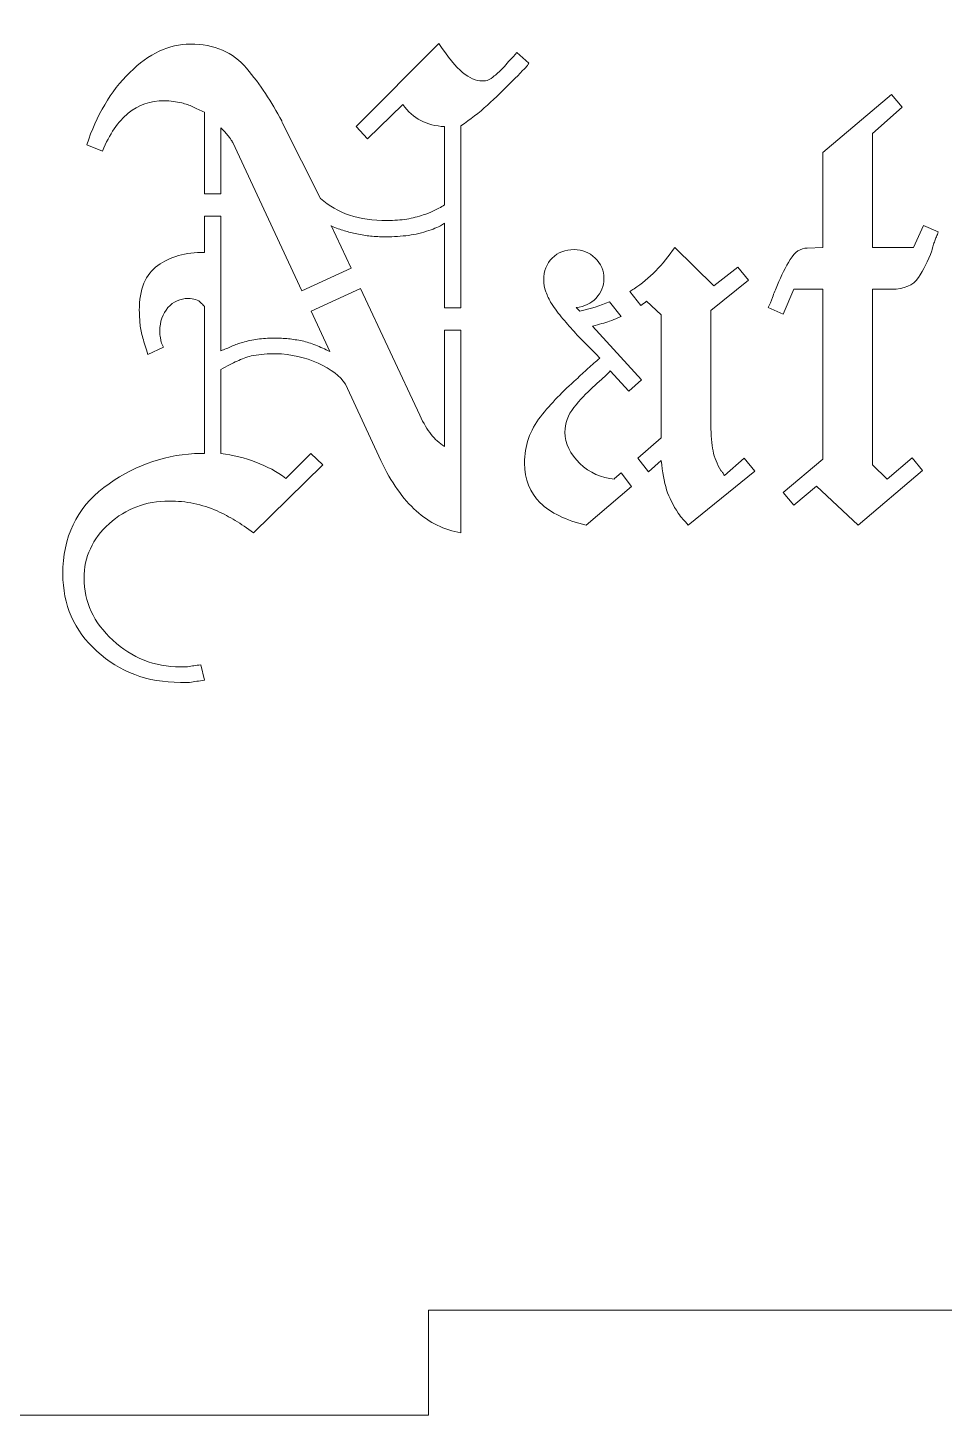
# Model space of a CAD drawing. Header units: centimetres. Extents: x -198 to 198, y -41 to 41.
# Drawn here: x -182.478 to -179.865, y -25.368 to -21.413 of the extents above; entities that cross this region are included whole.
import ezdxf

# ---------------------------------------------------------------- set-up
doc = ezdxf.new("R2010")
doc.units = ezdxf.units.CM
doc.header["$MEASUREMENT"] = 0
doc.layers.add('Camada 1', color=7, linetype='Continuous')

msp = doc.modelspace()

# ---------------------------------------------------------------- linework, layer by layer
at = {"layer": 'Camada 1', "color": 250, "lineweight": 9}
for points, knots in [([(-177.27542, -25.36808), (-177.27542, -25.36808), (-177.27542, -23.36808), (-177.27542, -23.36808), (-177.27542, -23.36808), (-177.27542, -23.36808), (-177.57542, -23.36808), (-177.57542, -23.36808), (-177.57542, -23.36808), (-177.57542, -23.36808), (-177.57542, -21.36808), (-177.57542, -21.36808), (-177.57542, -21.36808), (-177.57542, -21.36808), (-177.27542, -21.36808), (-177.27542, -21.36808), (-177.27542, -21.36808), (-177.27542, -21.36808), (-177.27542, -19.36808), (-177.27542, -19.36808), (-177.27542, -19.36808), (-177.27542, -19.36808), (-186.97542, -19.36808), (-186.97542, -19.36808), (-186.97542, -19.36808), (-186.97542, -19.36808), (-186.97542, -21.36808), (-186.97542, -21.36808), (-186.97542, -21.36808), (-186.97542, -21.36808), (-187.27542, -21.36808), (-187.27542, -21.36808), (-187.27542, -21.36808), (-187.27542, -21.36808), (-187.27542, -23.36808), (-187.27542, -23.36808), (-187.27542, -23.36808), (-187.27542, -23.36808), (-186.97542, -23.36808), (-186.97542, -23.36808), (-186.97542, -23.36808), (-186.97542, -23.36808), (-186.97542, -25.36808), (-186.97542, -25.36808), (-186.97542, -25.36808), (-186.97542, -25.36808), (-185.09542, -25.36808), (-185.09542, -25.36808), (-185.09542, -25.36808), (-185.09542, -25.36808), (-185.09542, -25.06808), (-185.09542, -25.06808), (-185.09542, -25.06808), (-185.09542, -25.06808), (-183.21542, -25.06808), (-183.21542, -25.06808), (-183.21542, -25.06808), (-183.21542, -25.06808), (-183.21542, -25.36808), (-183.21542, -25.36808), (-183.21542, -25.36808), (-183.21542, -25.36808), (-181.33542, -25.36808), (-181.33542, -25.36808), (-181.33542, -25.36808), (-181.33542, -25.36808), (-181.33542, -25.06808), (-181.33542, -25.06808), (-181.33542, -25.06808), (-181.33542, -25.06808), (-179.45542, -25.06808), (-179.45542, -25.06808), (-179.45542, -25.06808), (-179.45542, -25.06808), (-179.45542, -25.36808), (-179.45542, -25.36808), (-179.45542, -25.36808), (-179.45542, -25.36808), (-177.27542, -25.36808), (-177.27542, -25.36808)], [0, 0, 0, 0, 0.047619, 0.047619, 0.047619, 0.047619, 0.0952381, 0.0952381, 0.0952381, 0.0952381, 0.1428571, 0.1428571, 0.1428571, 0.1428571, 0.1904762, 0.1904762, 0.1904762, 0.1904762, 0.2380952, 0.2380952, 0.2380952, 0.2380952, 0.2857143, 0.2857143, 0.2857143, 0.2857143, 0.3333333, 0.3333333, 0.3333333, 0.3333333, 0.3809524, 0.3809524, 0.3809524, 0.3809524, 0.4285714, 0.4285714, 0.4285714, 0.4285714, 0.4761905, 0.4761905, 0.4761905, 0.4761905, 0.5238095, 0.5238095, 0.5238095, 0.5238095, 0.5714286, 0.5714286, 0.5714286, 0.5714286, 0.6190476, 0.6190476, 0.6190476, 0.6190476, 0.6666667, 0.6666667, 0.6666667, 0.6666667, 0.7142857, 0.7142857, 0.7142857, 0.7142857, 0.7619048, 0.7619048, 0.7619048, 0.7619048, 0.8095238, 0.8095238, 0.8095238, 0.8095238, 0.8571429, 0.8571429, 0.8571429, 0.8571429, 0.9047619, 0.9047619, 0.9047619, 0.9047619, 1, 1, 1, 1]), ([(-181.97388, -21.88601), (-181.97388, -21.88601), (-181.97388, -21.65317), (-181.97388, -21.65317), (-181.97388, -21.65317), (-181.98599, -21.6478), (-181.9971, -21.64275), (-182.0072, -21.63804), (-182.0072, -21.63804), (-182.0173, -21.63332), (-182.02773, -21.62962), (-182.0385, -21.62692), (-182.0385, -21.62692), (-182.04658, -21.62558), (-182.05466, -21.62424), (-182.06274, -21.62289), (-182.06274, -21.62289), (-182.07081, -21.62154), (-182.07957, -21.62086), (-182.08899, -21.62086), (-182.08899, -21.62086), (-182.12803, -21.62086), (-182.16202, -21.63264), (-182.19097, -21.65621), (-182.19097, -21.65621), (-182.21992, -21.67976), (-182.24449, -21.71579), (-182.26468, -21.76426), (-182.26468, -21.76426), (-182.26468, -21.76426), (-182.30911, -21.74607), (-182.30911, -21.74607), (-182.30911, -21.74607), (-182.28219, -21.6626), (-182.24146, -21.59393), (-182.18693, -21.54009), (-182.18693, -21.54009), (-182.13241, -21.48623), (-182.07485, -21.45931), (-182.01428, -21.45931), (-182.01428, -21.45931), (-181.9456, -21.45931), (-181.89208, -21.4822), (-181.85371, -21.5283), (-181.85371, -21.5283), (-181.81535, -21.57409), (-181.78203, -21.62424), (-181.75375, -21.67842), (-181.75375, -21.67842), (-181.75375, -21.67976), (-181.75342, -21.68078), (-181.75274, -21.68146), (-181.75274, -21.68146), (-181.75207, -21.68212), (-181.75173, -21.68314), (-181.75173, -21.68448), (-181.75173, -21.68448), (-181.75173, -21.68448), (-181.64267, -21.89922), (-181.64267, -21.89922), (-181.64267, -21.89922), (-181.61844, -21.92075), (-181.59085, -21.93692), (-181.55988, -21.94702), (-181.55988, -21.94702), (-181.52891, -21.95712), (-181.49323, -21.96216), (-181.45284, -21.96216), (-181.45284, -21.96216), (-181.43265, -21.96216), (-181.41414, -21.96081), (-181.3973, -21.95812), (-181.3973, -21.95812), (-181.38049, -21.95544), (-181.36466, -21.9514), (-181.34986, -21.946), (-181.34986, -21.946), (-181.34042, -21.94331), (-181.33067, -21.93961), (-181.32057, -21.93491), (-181.32057, -21.93491), (-181.31047, -21.93018), (-181.30004, -21.92447), (-181.28927, -21.9174), (-181.28927, -21.9174), (-181.28927, -21.9174), (-181.28927, -21.69458), (-181.28927, -21.69458), (-181.28927, -21.69458), (-181.31485, -21.69323), (-181.3374, -21.68751), (-181.35692, -21.67742), (-181.35692, -21.67742), (-181.37645, -21.66698), (-181.3936, -21.65183), (-181.40842, -21.63164), (-181.40842, -21.63164), (-181.40842, -21.63164), (-181.5094, -21.72891), (-181.5094, -21.72891), (-181.5094, -21.72891), (-181.5094, -21.72891), (-181.54171, -21.69458), (-181.54171, -21.69458), (-181.54171, -21.69458), (-181.54171, -21.69458), (-181.30542, -21.45729), (-181.30542, -21.45729), (-181.30542, -21.45729), (-181.27985, -21.49633), (-181.25729, -21.52394), (-181.23777, -21.54009), (-181.23777, -21.54009), (-181.21824, -21.55624), (-181.19973, -21.56432), (-181.18224, -21.56432), (-181.18224, -21.56432), (-181.1755, -21.56432), (-181.16945, -21.56331), (-181.16405, -21.56129), (-181.16405, -21.56129), (-181.15867, -21.55927), (-181.15329, -21.55557), (-181.14789, -21.55019), (-181.14789, -21.55019), (-181.13848, -21.54345), (-181.12872, -21.53437), (-181.11862, -21.52292), (-181.11862, -21.52292), (-181.10853, -21.51148), (-181.09673, -21.49835), (-181.08327, -21.48354), (-181.08327, -21.48354), (-181.08327, -21.48354), (-181.04895, -21.51384), (-181.04895, -21.51384), (-181.04895, -21.51384), (-181.05163, -21.51788), (-181.05467, -21.52192), (-181.05803, -21.52595), (-181.05803, -21.52595), (-181.06141, -21.53), (-181.0651, -21.53336), (-181.06914, -21.53605), (-181.06914, -21.53605), (-181.07318, -21.54144), (-181.07756, -21.54649), (-181.08226, -21.55119), (-181.08226, -21.55119), (-181.08698, -21.5559), (-181.09203, -21.56096), (-181.09741, -21.56634), (-181.09741, -21.56634), (-181.1203, -21.58923), (-181.14353, -21.61144), (-181.16708, -21.63332), (-181.16708, -21.63332), (-181.19064, -21.65487), (-181.21589, -21.67439), (-181.24282, -21.69188), (-181.24282, -21.69188), (-181.24282, -21.69188), (-181.24282, -22.21114), (-181.24282, -22.21114), (-181.24282, -22.21114), (-181.24282, -22.21114), (-181.28927, -22.21114), (-181.28927, -22.21114), (-181.28927, -22.21114), (-181.28927, -22.21114), (-181.28927, -21.97024), (-181.28927, -21.97024), (-181.28927, -21.97024), (-181.29735, -21.97563), (-181.30476, -21.97967), (-181.31147, -21.98236), (-181.31147, -21.98236), (-181.31821, -21.98505), (-181.32561, -21.98775), (-181.33369, -21.99043), (-181.33369, -21.99043), (-181.35254, -21.99717), (-181.37207, -22.00188), (-181.39226, -22.00457), (-181.39226, -22.00457), (-181.41246, -22.00727), (-181.43399, -22.00862), (-181.45688, -22.00862), (-181.45688, -22.00862), (-181.47304, -22.00862), (-181.48752, -22.00794), (-181.5003, -22.0066), (-181.5003, -22.0066), (-181.5131, -22.00524), (-181.52622, -22.00323), (-181.53969, -22.00053), (-181.53969, -22.00053), (-181.5518, -21.99784), (-181.56358, -21.99481), (-181.57502, -21.99145), (-181.57502, -21.99145), (-181.58647, -21.98809), (-181.59893, -21.98371), (-181.61238, -21.97832), (-181.61238, -21.97832), (-181.61238, -21.97832), (-181.61238, -21.9763), (-181.61238, -21.9763), (-181.61238, -21.9763), (-181.61238, -21.9763), (-181.55574, -22.09776), (-181.55574, -22.09776), (-181.55574, -22.09776), (-181.55574, -22.09776), (-181.69668, -22.16297), (-181.69668, -22.16297), (-181.69668, -22.16297), (-181.69668, -22.16297), (-181.8931, -21.74002), (-181.8931, -21.74002), (-181.8931, -21.74002), (-181.8931, -21.74002), (-181.89344, -21.73969), (-181.8941, -21.73901), (-181.8941, -21.73901), (-181.89478, -21.73834), (-181.89512, -21.73732), (-181.89512, -21.73598), (-181.89512, -21.73598), (-181.8978, -21.73195), (-181.90152, -21.72689), (-181.90622, -21.72083), (-181.90622, -21.72083), (-181.91093, -21.71477), (-181.91801, -21.70703), (-181.92743, -21.69761), (-181.92743, -21.69761), (-181.92743, -21.69761), (-181.92743, -21.88601), (-181.92743, -21.88601), (-181.92743, -21.88601), (-181.92743, -21.88601), (-181.97388, -21.88601), (-181.97388, -21.88601)], [0, 0, 0, 0, 0.016129, 0.016129, 0.016129, 0.016129, 0.0322581, 0.0322581, 0.0322581, 0.0322581, 0.0483871, 0.0483871, 0.0483871, 0.0483871, 0.0645161, 0.0645161, 0.0645161, 0.0645161, 0.0806452, 0.0806452, 0.0806452, 0.0806452, 0.0967742, 0.0967742, 0.0967742, 0.0967742, 0.1129032, 0.1129032, 0.1129032, 0.1129032, 0.1290323, 0.1290323, 0.1290323, 0.1290323, 0.1451613, 0.1451613, 0.1451613, 0.1451613, 0.1612903, 0.1612903, 0.1612903, 0.1612903, 0.1774194, 0.1774194, 0.1774194, 0.1774194, 0.1935484, 0.1935484, 0.1935484, 0.1935484, 0.2096774, 0.2096774, 0.2096774, 0.2096774, 0.2258065, 0.2258065, 0.2258065, 0.2258065, 0.2419355, 0.2419355, 0.2419355, 0.2419355, 0.2580645, 0.2580645, 0.2580645, 0.2580645, 0.2741935, 0.2741935, 0.2741935, 0.2741935, 0.2903226, 0.2903226, 0.2903226, 0.2903226, 0.3064516, 0.3064516, 0.3064516, 0.3064516, 0.3225806, 0.3225806, 0.3225806, 0.3225806, 0.3387097, 0.3387097, 0.3387097, 0.3387097, 0.3548387, 0.3548387, 0.3548387, 0.3548387, 0.3709677, 0.3709677, 0.3709677, 0.3709677, 0.3870968, 0.3870968, 0.3870968, 0.3870968, 0.4032258, 0.4032258, 0.4032258, 0.4032258, 0.4193548, 0.4193548, 0.4193548, 0.4193548, 0.4354839, 0.4354839, 0.4354839, 0.4354839, 0.4516129, 0.4516129, 0.4516129, 0.4516129, 0.4677419, 0.4677419, 0.4677419, 0.4677419, 0.483871, 0.483871, 0.483871, 0.483871, 0.5, 0.5, 0.5, 0.5, 0.516129, 0.516129, 0.516129, 0.516129, 0.5322581, 0.5322581, 0.5322581, 0.5322581, 0.5483871, 0.5483871, 0.5483871, 0.5483871, 0.5645161, 0.5645161, 0.5645161, 0.5645161, 0.5806452, 0.5806452, 0.5806452, 0.5806452, 0.5967742, 0.5967742, 0.5967742, 0.5967742, 0.6129032, 0.6129032, 0.6129032, 0.6129032, 0.6290323, 0.6290323, 0.6290323, 0.6290323, 0.6451613, 0.6451613, 0.6451613, 0.6451613, 0.6612903, 0.6612903, 0.6612903, 0.6612903, 0.6774194, 0.6774194, 0.6774194, 0.6774194, 0.6935484, 0.6935484, 0.6935484, 0.6935484, 0.7096774, 0.7096774, 0.7096774, 0.7096774, 0.7258065, 0.7258065, 0.7258065, 0.7258065, 0.7419355, 0.7419355, 0.7419355, 0.7419355, 0.7580645, 0.7580645, 0.7580645, 0.7580645, 0.7741935, 0.7741935, 0.7741935, 0.7741935, 0.7903226, 0.7903226, 0.7903226, 0.7903226, 0.8064516, 0.8064516, 0.8064516, 0.8064516, 0.8225806, 0.8225806, 0.8225806, 0.8225806, 0.8387097, 0.8387097, 0.8387097, 0.8387097, 0.8548387, 0.8548387, 0.8548387, 0.8548387, 0.8709677, 0.8709677, 0.8709677, 0.8709677, 0.8870968, 0.8870968, 0.8870968, 0.8870968, 0.9032258, 0.9032258, 0.9032258, 0.9032258, 0.9193548, 0.9193548, 0.9193548, 0.9193548, 0.9354839, 0.9354839, 0.9354839, 0.9354839, 0.9516129, 0.9516129, 0.9516129, 0.9516129, 0.9677419, 0.9677419, 0.9677419, 0.9677419, 1, 1, 1, 1]), ([(-180.29365, -22.774), (-180.29365, -22.774), (-180.32393, -22.73765), (-180.32393, -22.73765), (-180.32393, -22.73765), (-180.32393, -22.73765), (-180.21086, -22.64273), (-180.21086, -22.64273), (-180.21086, -22.64273), (-180.21086, -22.64273), (-180.21086, -22.15804), (-180.21086, -22.15804), (-180.21086, -22.15804), (-180.21086, -22.15804), (-180.29365, -22.15804), (-180.29365, -22.15804), (-180.29365, -22.15804), (-180.29365, -22.15804), (-180.32393, -22.22874), (-180.32393, -22.22874), (-180.32393, -22.22874), (-180.32393, -22.22874), (-180.36636, -22.21056), (-180.36636, -22.21056), (-180.36636, -22.21056), (-180.36232, -22.20249), (-180.35828, -22.19272), (-180.35424, -22.18128), (-180.35424, -22.18128), (-180.35021, -22.16984), (-180.34549, -22.15804), (-180.34011, -22.14593), (-180.34011, -22.14593), (-180.32933, -22.11902), (-180.31722, -22.09477), (-180.30375, -22.07323), (-180.30375, -22.07323), (-180.29028, -22.05169), (-180.27413, -22.04093), (-180.25528, -22.04093), (-180.25528, -22.04093), (-180.25528, -22.04093), (-180.21086, -22.0389), (-180.21086, -22.0389), (-180.21086, -22.0389), (-180.21086, -22.0389), (-180.21086, -21.76829), (-180.21086, -21.76829), (-180.21086, -21.76829), (-180.21086, -21.76829), (-180.01496, -21.60269), (-180.01496, -21.60269), (-180.01496, -21.60269), (-180.01496, -21.60269), (-179.98466, -21.63904), (-179.98466, -21.63904), (-179.98466, -21.63904), (-179.98466, -21.63904), (-180.06949, -21.71377), (-180.06949, -21.71377), (-180.06949, -21.71377), (-180.06949, -21.71377), (-180.06949, -22.0389), (-180.06949, -22.0389), (-180.06949, -22.0389), (-180.06949, -22.0389), (-179.95235, -22.0389), (-179.95235, -22.0389), (-179.95235, -22.0389), (-179.95235, -22.0389), (-179.92408, -21.9763), (-179.92408, -21.9763), (-179.92408, -21.9763), (-179.92408, -21.9763), (-179.88168, -21.99447), (-179.88168, -21.99447), (-179.88168, -21.99447), (-179.88302, -21.99986), (-179.8847, -22.00457), (-179.88671, -22.00828), (-179.88671, -22.00828), (-179.88873, -22.01232), (-179.89043, -22.01636), (-179.89177, -22.02039), (-179.89177, -22.02039), (-179.89311, -22.02443), (-179.89447, -22.02881), (-179.89581, -22.03352), (-179.89581, -22.03352), (-179.89715, -22.03789), (-179.89851, -22.04295), (-179.89985, -22.04833), (-179.89985, -22.04833), (-179.91062, -22.07761), (-179.9234, -22.10319), (-179.93822, -22.12508), (-179.93822, -22.12508), (-179.95303, -22.14695), (-179.9786, -22.15804), (-180.01496, -22.15804), (-180.01496, -22.15804), (-180.01496, -22.15804), (-180.06949, -22.15804), (-180.06949, -22.15804), (-180.06949, -22.15804), (-180.06949, -22.15804), (-180.06949, -22.65888), (-180.06949, -22.65888), (-180.06949, -22.65888), (-180.06949, -22.65888), (-180.02708, -22.69928), (-180.02708, -22.69928), (-180.02708, -22.69928), (-180.02708, -22.69928), (-179.95639, -22.63869), (-179.95639, -22.63869), (-179.95639, -22.63869), (-179.95639, -22.63869), (-179.9261, -22.67504), (-179.9261, -22.67504), (-179.9261, -22.67504), (-179.9261, -22.67504), (-180.10987, -22.83054), (-180.10987, -22.83054), (-180.10987, -22.83054), (-180.10987, -22.83054), (-180.22903, -22.71947), (-180.22903, -22.71947), (-180.22903, -22.71947), (-180.22903, -22.71947), (-180.29365, -22.774), (-180.29365, -22.774)], [0, 0, 0, 0, 0.0294118, 0.0294118, 0.0294118, 0.0294118, 0.0588235, 0.0588235, 0.0588235, 0.0588235, 0.0882353, 0.0882353, 0.0882353, 0.0882353, 0.1176471, 0.1176471, 0.1176471, 0.1176471, 0.1470588, 0.1470588, 0.1470588, 0.1470588, 0.1764706, 0.1764706, 0.1764706, 0.1764706, 0.2058824, 0.2058824, 0.2058824, 0.2058824, 0.2352941, 0.2352941, 0.2352941, 0.2352941, 0.2647059, 0.2647059, 0.2647059, 0.2647059, 0.2941176, 0.2941176, 0.2941176, 0.2941176, 0.3235294, 0.3235294, 0.3235294, 0.3235294, 0.3529412, 0.3529412, 0.3529412, 0.3529412, 0.3823529, 0.3823529, 0.3823529, 0.3823529, 0.4117647, 0.4117647, 0.4117647, 0.4117647, 0.4411765, 0.4411765, 0.4411765, 0.4411765, 0.4705882, 0.4705882, 0.4705882, 0.4705882, 0.5, 0.5, 0.5, 0.5, 0.5294118, 0.5294118, 0.5294118, 0.5294118, 0.5588235, 0.5588235, 0.5588235, 0.5588235, 0.5882353, 0.5882353, 0.5882353, 0.5882353, 0.6176471, 0.6176471, 0.6176471, 0.6176471, 0.6470588, 0.6470588, 0.6470588, 0.6470588, 0.6764706, 0.6764706, 0.6764706, 0.6764706, 0.7058824, 0.7058824, 0.7058824, 0.7058824, 0.7352941, 0.7352941, 0.7352941, 0.7352941, 0.7647059, 0.7647059, 0.7647059, 0.7647059, 0.7941176, 0.7941176, 0.7941176, 0.7941176, 0.8235294, 0.8235294, 0.8235294, 0.8235294, 0.8529412, 0.8529412, 0.8529412, 0.8529412, 0.8823529, 0.8823529, 0.8823529, 0.8823529, 0.9117647, 0.9117647, 0.9117647, 0.9117647, 0.9411765, 0.9411765, 0.9411765, 0.9411765, 1, 1, 1, 1]), ([(-181.97388, -23.27282), (-181.98196, -23.27416), (-181.98937, -23.27517), (-181.99609, -23.27585), (-181.99609, -23.27585), (-182.00283, -23.27652), (-182.00956, -23.27753), (-182.0163, -23.27888), (-182.0163, -23.27888), (-182.02033, -23.27888), (-182.02437, -23.27888), (-182.02841, -23.27888), (-182.02841, -23.27888), (-182.03245, -23.27888), (-182.03715, -23.27888), (-182.04255, -23.27888), (-182.04255, -23.27888), (-182.13679, -23.27888), (-182.21622, -23.24926), (-182.28084, -23.19002), (-182.28084, -23.19002), (-182.34546, -23.13078), (-182.37778, -23.0574), (-182.37778, -22.96989), (-182.37778, -22.96989), (-182.37778, -22.86488), (-182.33873, -22.78275), (-182.26064, -22.72352), (-182.26064, -22.72352), (-182.18256, -22.66428), (-182.09639, -22.63197), (-182.00215, -22.62657), (-182.00215, -22.62657), (-181.99677, -22.62657), (-181.99172, -22.62657), (-181.987, -22.62657), (-181.987, -22.62657), (-181.9823, -22.62657), (-181.97791, -22.62657), (-181.97388, -22.62657), (-181.97388, -22.62657), (-181.97388, -22.62657), (-181.97388, -22.20652), (-181.97388, -22.20652), (-181.97388, -22.20652), (-181.97523, -22.20652), (-181.97657, -22.20551), (-181.97791, -22.20349), (-181.97791, -22.20349), (-181.97927, -22.20147), (-181.9806, -22.19978), (-181.98196, -22.19845), (-181.98196, -22.19845), (-181.98734, -22.19306), (-181.99306, -22.18935), (-181.99912, -22.18734), (-181.99912, -22.18734), (-182.00518, -22.18532), (-182.01224, -22.18431), (-182.02033, -22.18431), (-182.02033, -22.18431), (-182.04321, -22.18431), (-182.0624, -22.19306), (-182.07787, -22.21056), (-182.07787, -22.21056), (-182.09337, -22.22806), (-182.10111, -22.25027), (-182.10111, -22.27721), (-182.10111, -22.27721), (-182.10111, -22.2799), (-182.10111, -22.28292), (-182.10111, -22.2863), (-182.10111, -22.2863), (-182.10111, -22.28966), (-182.10043, -22.2927), (-182.09909, -22.29538), (-182.09909, -22.29538), (-182.09909, -22.29942), (-182.09841, -22.3038), (-182.09707, -22.3085), (-182.09707, -22.3085), (-182.09572, -22.31321), (-182.09371, -22.31827), (-182.09101, -22.32365), (-182.09101, -22.32365), (-182.09101, -22.32365), (-182.13543, -22.34386), (-182.13543, -22.34386), (-182.13543, -22.34386), (-182.14083, -22.32635), (-182.14553, -22.31087), (-182.14957, -22.2974), (-182.14957, -22.2974), (-182.15361, -22.28393), (-182.1563, -22.27115), (-182.15765, -22.25902), (-182.15765, -22.25902), (-182.15765, -22.2523), (-182.15799, -22.24558), (-182.15866, -22.23883), (-182.15866, -22.23883), (-182.15934, -22.2321), (-182.15966, -22.22536), (-182.15966, -22.21864), (-182.15966, -22.21864), (-182.15966, -22.15804), (-182.14217, -22.1153), (-182.10717, -22.09039), (-182.10717, -22.09039), (-182.07215, -22.06549), (-182.02773, -22.05304), (-181.97388, -22.05304), (-181.97388, -22.05304), (-181.97388, -22.05304), (-181.97388, -21.94977), (-181.97388, -21.94977), (-181.97388, -21.94977), (-181.97388, -21.94977), (-181.92743, -21.94977), (-181.92743, -21.94977), (-181.92743, -21.94977), (-181.92743, -21.94977), (-181.92743, -22.33374), (-181.92743, -22.33374), (-181.92743, -22.33374), (-181.91665, -22.3297), (-181.90622, -22.32534), (-181.89612, -22.32062), (-181.89612, -22.32062), (-181.88602, -22.31591), (-181.87559, -22.31221), (-181.86483, -22.30952), (-181.86483, -22.30952), (-181.85136, -22.30548), (-181.83722, -22.30245), (-181.8224, -22.30043), (-181.8224, -22.30043), (-181.80761, -22.29841), (-181.79212, -22.2974), (-181.77597, -22.2974), (-181.77597, -22.2974), (-181.76115, -22.2974), (-181.74736, -22.29807), (-181.73456, -22.29942), (-181.73456, -22.29942), (-181.72178, -22.30077), (-181.70865, -22.30279), (-181.69519, -22.30548), (-181.69519, -22.30548), (-181.68308, -22.30817), (-181.67028, -22.31221), (-181.65681, -22.31759), (-181.65681, -22.31759), (-181.64335, -22.32298), (-181.6299, -22.32904), (-181.61642, -22.33576), (-181.61642, -22.33576), (-181.61642, -22.33576), (-181.66982, -22.2208), (-181.66982, -22.2208), (-181.66982, -22.2208), (-181.66982, -22.2208), (-181.52879, -22.15555), (-181.52879, -22.15555), (-181.52879, -22.15555), (-181.52879, -22.15555), (-181.35995, -22.51753), (-181.35995, -22.51753), (-181.35995, -22.51753), (-181.34918, -22.54041), (-181.33841, -22.55858), (-181.32763, -22.57205), (-181.32763, -22.57205), (-181.31687, -22.58551), (-181.30408, -22.59696), (-181.28927, -22.60638), (-181.28927, -22.60638), (-181.28927, -22.60638), (-181.28927, -22.2749), (-181.28927, -22.2749), (-181.28927, -22.2749), (-181.28927, -22.2749), (-181.24282, -22.2749), (-181.24282, -22.2749), (-181.24282, -22.2749), (-181.24282, -22.2749), (-181.24282, -22.85277), (-181.24282, -22.85277), (-181.24282, -22.85277), (-181.28994, -22.84467), (-181.33235, -22.82382), (-181.37005, -22.79016), (-181.37005, -22.79016), (-181.40774, -22.7565), (-181.4414, -22.7087), (-181.47102, -22.64677), (-181.47102, -22.64677), (-181.47102, -22.64677), (-181.572, -22.42867), (-181.572, -22.42867), (-181.572, -22.42867), (-181.58681, -22.40578), (-181.61272, -22.38592), (-181.64975, -22.36909), (-181.64975, -22.36909), (-181.68677, -22.35226), (-181.72683, -22.34318), (-181.76991, -22.34182), (-181.76991, -22.34182), (-181.77125, -22.34182), (-181.77261, -22.34182), (-181.77395, -22.34182), (-181.77395, -22.34182), (-181.77529, -22.34182), (-181.77664, -22.34182), (-181.77799, -22.34182), (-181.77799, -22.34182), (-181.79011, -22.34182), (-181.80121, -22.3425), (-181.81131, -22.34386), (-181.81131, -22.34386), (-181.8214, -22.34519), (-181.83117, -22.34654), (-181.84058, -22.34789), (-181.84058, -22.34789), (-181.85405, -22.35193), (-181.86751, -22.35697), (-181.88099, -22.36303), (-181.88099, -22.36303), (-181.89444, -22.36943), (-181.90993, -22.37717), (-181.92743, -22.3866), (-181.92743, -22.3866), (-181.92743, -22.3866), (-181.92743, -22.62657), (-181.92743, -22.62657), (-181.92743, -22.62657), (-181.89242, -22.63061), (-181.85909, -22.63869), (-181.82746, -22.6508), (-181.82746, -22.6508), (-181.79582, -22.66292), (-181.76721, -22.67841), (-181.74164, -22.69727), (-181.74164, -22.69727), (-181.74164, -22.69727), (-181.67094, -22.62657), (-181.67094, -22.62657), (-181.67094, -22.62657), (-181.67094, -22.62657), (-181.63661, -22.65856), (-181.63661, -22.65856), (-181.63661, -22.65856), (-181.63661, -22.65856), (-181.83452, -22.85277), (-181.83452, -22.85277), (-181.83452, -22.85277), (-181.85203, -22.8393), (-181.86919, -22.82751), (-181.88602, -22.81742), (-181.88602, -22.81742), (-181.90286, -22.80732), (-181.92003, -22.79824), (-181.93752, -22.79016), (-181.93752, -22.79016), (-181.95908, -22.78073), (-181.98129, -22.77366), (-182.00416, -22.76896), (-182.00416, -22.76896), (-182.02706, -22.76424), (-182.05062, -22.76188), (-182.07485, -22.76188), (-182.07485, -22.76188), (-182.14083, -22.76188), (-182.19771, -22.78342), (-182.2455, -22.8265), (-182.2455, -22.8265), (-182.2933, -22.86958), (-182.31719, -22.92142), (-182.31719, -22.98201), (-182.31719, -22.98201), (-182.31719, -23.04932), (-182.28993, -23.10823), (-182.2354, -23.15872), (-182.2354, -23.15872), (-182.18087, -23.2092), (-182.11658, -23.23445), (-182.04255, -23.23445), (-182.04255, -23.23445), (-182.0385, -23.23445), (-182.03479, -23.23445), (-182.03144, -23.23445), (-182.03144, -23.23445), (-182.02807, -23.23445), (-182.02504, -23.23445), (-182.02235, -23.23445), (-182.02235, -23.23445), (-182.01562, -23.23309), (-182.00956, -23.23208), (-182.00416, -23.23141), (-182.00416, -23.23141), (-181.99879, -23.23074), (-181.99205, -23.22973), (-181.98397, -23.22839), (-181.98397, -23.22839), (-181.98397, -23.22839), (-181.97388, -23.27282), (-181.97388, -23.27282)], [0, 0, 0, 0, 0.0128205, 0.0128205, 0.0128205, 0.0128205, 0.025641, 0.025641, 0.025641, 0.025641, 0.0384615, 0.0384615, 0.0384615, 0.0384615, 0.0512821, 0.0512821, 0.0512821, 0.0512821, 0.0641026, 0.0641026, 0.0641026, 0.0641026, 0.0769231, 0.0769231, 0.0769231, 0.0769231, 0.0897436, 0.0897436, 0.0897436, 0.0897436, 0.1025641, 0.1025641, 0.1025641, 0.1025641, 0.1153846, 0.1153846, 0.1153846, 0.1153846, 0.1282051, 0.1282051, 0.1282051, 0.1282051, 0.1410256, 0.1410256, 0.1410256, 0.1410256, 0.1538462, 0.1538462, 0.1538462, 0.1538462, 0.1666667, 0.1666667, 0.1666667, 0.1666667, 0.1794872, 0.1794872, 0.1794872, 0.1794872, 0.1923077, 0.1923077, 0.1923077, 0.1923077, 0.2051282, 0.2051282, 0.2051282, 0.2051282, 0.2179487, 0.2179487, 0.2179487, 0.2179487, 0.2307692, 0.2307692, 0.2307692, 0.2307692, 0.2435897, 0.2435897, 0.2435897, 0.2435897, 0.2564103, 0.2564103, 0.2564103, 0.2564103, 0.2692308, 0.2692308, 0.2692308, 0.2692308, 0.2820513, 0.2820513, 0.2820513, 0.2820513, 0.2948718, 0.2948718, 0.2948718, 0.2948718, 0.3076923, 0.3076923, 0.3076923, 0.3076923, 0.3205128, 0.3205128, 0.3205128, 0.3205128, 0.3333333, 0.3333333, 0.3333333, 0.3333333, 0.3461538, 0.3461538, 0.3461538, 0.3461538, 0.3589744, 0.3589744, 0.3589744, 0.3589744, 0.3717949, 0.3717949, 0.3717949, 0.3717949, 0.3846154, 0.3846154, 0.3846154, 0.3846154, 0.3974359, 0.3974359, 0.3974359, 0.3974359, 0.4102564, 0.4102564, 0.4102564, 0.4102564, 0.4230769, 0.4230769, 0.4230769, 0.4230769, 0.4358974, 0.4358974, 0.4358974, 0.4358974, 0.4487179, 0.4487179, 0.4487179, 0.4487179, 0.4615385, 0.4615385, 0.4615385, 0.4615385, 0.474359, 0.474359, 0.474359, 0.474359, 0.4871795, 0.4871795, 0.4871795, 0.4871795, 0.5, 0.5, 0.5, 0.5, 0.5128205, 0.5128205, 0.5128205, 0.5128205, 0.525641, 0.525641, 0.525641, 0.525641, 0.5384615, 0.5384615, 0.5384615, 0.5384615, 0.5512821, 0.5512821, 0.5512821, 0.5512821, 0.5641026, 0.5641026, 0.5641026, 0.5641026, 0.5769231, 0.5769231, 0.5769231, 0.5769231, 0.5897436, 0.5897436, 0.5897436, 0.5897436, 0.6025641, 0.6025641, 0.6025641, 0.6025641, 0.6153846, 0.6153846, 0.6153846, 0.6153846, 0.6282051, 0.6282051, 0.6282051, 0.6282051, 0.6410256, 0.6410256, 0.6410256, 0.6410256, 0.6538462, 0.6538462, 0.6538462, 0.6538462, 0.6666667, 0.6666667, 0.6666667, 0.6666667, 0.6794872, 0.6794872, 0.6794872, 0.6794872, 0.6923077, 0.6923077, 0.6923077, 0.6923077, 0.7051282, 0.7051282, 0.7051282, 0.7051282, 0.7179487, 0.7179487, 0.7179487, 0.7179487, 0.7307692, 0.7307692, 0.7307692, 0.7307692, 0.7435897, 0.7435897, 0.7435897, 0.7435897, 0.7564103, 0.7564103, 0.7564103, 0.7564103, 0.7692308, 0.7692308, 0.7692308, 0.7692308, 0.7820513, 0.7820513, 0.7820513, 0.7820513, 0.7948718, 0.7948718, 0.7948718, 0.7948718, 0.8076923, 0.8076923, 0.8076923, 0.8076923, 0.8205128, 0.8205128, 0.8205128, 0.8205128, 0.8333333, 0.8333333, 0.8333333, 0.8333333, 0.8461538, 0.8461538, 0.8461538, 0.8461538, 0.8589744, 0.8589744, 0.8589744, 0.8589744, 0.8717949, 0.8717949, 0.8717949, 0.8717949, 0.8846154, 0.8846154, 0.8846154, 0.8846154, 0.8974359, 0.8974359, 0.8974359, 0.8974359, 0.9102564, 0.9102564, 0.9102564, 0.9102564, 0.9230769, 0.9230769, 0.9230769, 0.9230769, 0.9358974, 0.9358974, 0.9358974, 0.9358974, 0.9487179, 0.9487179, 0.9487179, 0.9487179, 0.9615385, 0.9615385, 0.9615385, 0.9615385, 0.974359, 0.974359, 0.974359, 0.974359, 1, 1, 1, 1]), ([(-180.75665, -22.72004), (-180.75665, -22.72004), (-180.88537, -22.83054), (-180.88537, -22.83054), (-180.88537, -22.83054), (-180.94326, -22.81708), (-180.98702, -22.79587), (-181.01664, -22.7666), (-181.01664, -22.7666), (-181.04626, -22.73765), (-181.06107, -22.70029), (-181.06107, -22.65418), (-181.06107, -22.65418), (-181.06107, -22.60436), (-181.04592, -22.56027), (-181.01563, -22.52157), (-181.01563, -22.52157), (-180.98534, -22.48319), (-180.95134, -22.44786), (-180.91364, -22.41521), (-180.91364, -22.41521), (-180.90287, -22.40443), (-180.89176, -22.394), (-180.88031, -22.3839), (-180.88031, -22.3839), (-180.86888, -22.3738), (-180.85776, -22.36405), (-180.847, -22.35462), (-180.847, -22.35462), (-180.85508, -22.34519), (-180.86551, -22.33442), (-180.87829, -22.32231), (-180.87829, -22.32231), (-180.89109, -22.31019), (-180.90355, -22.29706), (-180.91566, -22.28359), (-180.91566, -22.28359), (-180.92778, -22.27014), (-180.93989, -22.25633), (-180.952, -22.2422), (-180.952, -22.2422), (-180.96412, -22.22806), (-180.9749, -22.21359), (-180.98433, -22.19877), (-180.98433, -22.19877), (-180.99106, -22.18767), (-180.99645, -22.17656), (-181.00048, -22.16512), (-181.00048, -22.16512), (-181.00453, -22.15368), (-181.00654, -22.14257), (-181.00654, -22.1318), (-181.00654, -22.1318), (-181.00654, -22.10622), (-180.99847, -22.08535), (-180.98231, -22.0692), (-180.98231, -22.0692), (-180.96614, -22.05304), (-180.94529, -22.04496), (-180.9197, -22.04496), (-180.9197, -22.04496), (-180.89681, -22.04496), (-180.87696, -22.05304), (-180.86012, -22.0692), (-180.86012, -22.0692), (-180.84331, -22.08535), (-180.83489, -22.10487), (-180.83489, -22.12776), (-180.83489, -22.12776), (-180.83489, -22.1493), (-180.84228, -22.16782), (-180.8571, -22.1833), (-180.8571, -22.1833), (-180.87191, -22.19877), (-180.89075, -22.20787), (-180.91364, -22.21056), (-180.91364, -22.21056), (-180.91364, -22.21056), (-180.90355, -22.22066), (-180.90355, -22.22066), (-180.90355, -22.22066), (-180.87342, -22.21381), (-180.84528, -22.20495), (-180.81916, -22.1941), (-180.81916, -22.1941), (-180.81916, -22.1941), (-180.78585, -22.23556), (-180.78585, -22.23556), (-180.78585, -22.23556), (-180.789, -22.23693), (-180.79221, -22.23835), (-180.7955, -22.23984), (-180.7955, -22.23984), (-180.80291, -22.24321), (-180.81064, -22.24624), (-180.81873, -22.24893), (-180.81873, -22.24893), (-180.82545, -22.25163), (-180.83287, -22.25397), (-180.84094, -22.25599), (-180.84094, -22.25599), (-180.84902, -22.25801), (-180.85776, -22.26037), (-180.86719, -22.26307), (-180.86719, -22.26307), (-180.86719, -22.26307), (-180.72785, -22.41655), (-180.72785, -22.41655), (-180.72785, -22.41655), (-180.72785, -22.41655), (-180.7642, -22.44886), (-180.7642, -22.44886), (-180.7642, -22.44886), (-180.7642, -22.44886), (-180.81671, -22.3903), (-180.81671, -22.3903), (-180.81671, -22.3903), (-180.82343, -22.39837), (-180.83117, -22.40612), (-180.83993, -22.41351), (-180.83993, -22.41351), (-180.84868, -22.42093), (-180.8571, -22.42867), (-180.86517, -22.43675), (-180.86517, -22.43675), (-180.88537, -22.45424), (-180.90388, -22.47377), (-180.92072, -22.49531), (-180.92072, -22.49531), (-180.93753, -22.51685), (-180.94595, -22.54041), (-180.94595, -22.56599), (-180.94595, -22.56599), (-180.94595, -22.59831), (-180.93181, -22.62793), (-180.90355, -22.65485), (-180.90355, -22.65485), (-180.87527, -22.68178), (-180.84228, -22.69659), (-180.80459, -22.69928), (-180.80459, -22.69928), (-180.80459, -22.69928), (-180.80459, -22.69727), (-180.80459, -22.69727), (-180.80459, -22.69727), (-180.80459, -22.69727), (-180.78609, -22.68129), (-180.78609, -22.68129), (-180.78609, -22.68129), (-180.78609, -22.68129), (-180.75665, -22.72004), (-180.75665, -22.72004)], [0, 0, 0, 0, 0.025641, 0.025641, 0.025641, 0.025641, 0.0512821, 0.0512821, 0.0512821, 0.0512821, 0.0769231, 0.0769231, 0.0769231, 0.0769231, 0.1025641, 0.1025641, 0.1025641, 0.1025641, 0.1282051, 0.1282051, 0.1282051, 0.1282051, 0.1538462, 0.1538462, 0.1538462, 0.1538462, 0.1794872, 0.1794872, 0.1794872, 0.1794872, 0.2051282, 0.2051282, 0.2051282, 0.2051282, 0.2307692, 0.2307692, 0.2307692, 0.2307692, 0.2564103, 0.2564103, 0.2564103, 0.2564103, 0.2820513, 0.2820513, 0.2820513, 0.2820513, 0.3076923, 0.3076923, 0.3076923, 0.3076923, 0.3333333, 0.3333333, 0.3333333, 0.3333333, 0.3589744, 0.3589744, 0.3589744, 0.3589744, 0.3846154, 0.3846154, 0.3846154, 0.3846154, 0.4102564, 0.4102564, 0.4102564, 0.4102564, 0.4358974, 0.4358974, 0.4358974, 0.4358974, 0.4615385, 0.4615385, 0.4615385, 0.4615385, 0.4871795, 0.4871795, 0.4871795, 0.4871795, 0.5128205, 0.5128205, 0.5128205, 0.5128205, 0.5384615, 0.5384615, 0.5384615, 0.5384615, 0.5641026, 0.5641026, 0.5641026, 0.5641026, 0.5897436, 0.5897436, 0.5897436, 0.5897436, 0.6153846, 0.6153846, 0.6153846, 0.6153846, 0.6410256, 0.6410256, 0.6410256, 0.6410256, 0.6666667, 0.6666667, 0.6666667, 0.6666667, 0.6923077, 0.6923077, 0.6923077, 0.6923077, 0.7179487, 0.7179487, 0.7179487, 0.7179487, 0.7435897, 0.7435897, 0.7435897, 0.7435897, 0.7692308, 0.7692308, 0.7692308, 0.7692308, 0.7948718, 0.7948718, 0.7948718, 0.7948718, 0.8205128, 0.8205128, 0.8205128, 0.8205128, 0.8461538, 0.8461538, 0.8461538, 0.8461538, 0.8717949, 0.8717949, 0.8717949, 0.8717949, 0.8974359, 0.8974359, 0.8974359, 0.8974359, 0.9230769, 0.9230769, 0.9230769, 0.9230769, 0.9487179, 0.9487179, 0.9487179, 0.9487179, 1, 1, 1, 1]), ([(-180.59456, -22.83054), (-180.59995, -22.82382), (-180.60499, -22.81808), (-180.60971, -22.81338), (-180.60971, -22.81338), (-180.61441, -22.80867), (-180.61879, -22.80294), (-180.62283, -22.79622), (-180.62283, -22.79622), (-180.63764, -22.77468), (-180.64875, -22.75246), (-180.65615, -22.72957), (-180.65615, -22.72957), (-180.66355, -22.70668), (-180.66861, -22.67907), (-180.67131, -22.64677), (-180.67131, -22.64677), (-180.67131, -22.64677), (-180.70819, -22.67843), (-180.70819, -22.67843), (-180.70819, -22.67843), (-180.70819, -22.67843), (-180.73775, -22.63954), (-180.73775, -22.63954), (-180.73775, -22.63954), (-180.73775, -22.63954), (-180.67131, -22.58215), (-180.67131, -22.58215), (-180.67131, -22.58215), (-180.67131, -22.58215), (-180.67131, -22.23075), (-180.67131, -22.23075), (-180.67131, -22.23075), (-180.67131, -22.23075), (-180.71371, -22.19239), (-180.71371, -22.19239), (-180.71371, -22.19239), (-180.71918, -22.19664), (-180.72438, -22.20055), (-180.72929, -22.20412), (-180.72929, -22.20412), (-180.72929, -22.20412), (-180.76103, -22.16463), (-180.76103, -22.16463), (-180.76103, -22.16463), (-180.75697, -22.16216), (-180.75297, -22.15964), (-180.74906, -22.15704), (-180.74906, -22.15704), (-180.7053, -22.1281), (-180.66659, -22.08871), (-180.63292, -22.0389), (-180.63292, -22.0389), (-180.63292, -22.0389), (-180.52186, -22.14795), (-180.52186, -22.14795), (-180.52186, -22.14795), (-180.52186, -22.14795), (-180.45319, -22.09545), (-180.45319, -22.09545), (-180.45319, -22.09545), (-180.45319, -22.09545), (-180.4229, -22.1318), (-180.4229, -22.1318), (-180.4229, -22.1318), (-180.4229, -22.1318), (-180.52994, -22.21898), (-180.52994, -22.21898), (-180.52994, -22.21898), (-180.52994, -22.21898), (-180.52994, -22.54513), (-180.52994, -22.54513), (-180.52994, -22.54513), (-180.52994, -22.57475), (-180.52792, -22.59932), (-180.52388, -22.61883), (-180.52388, -22.61883), (-180.51984, -22.63835), (-180.51243, -22.65686), (-180.50167, -22.67471), (-180.50167, -22.67471), (-180.50031, -22.67605), (-180.49864, -22.67807), (-180.49662, -22.68077), (-180.49662, -22.68077), (-180.49459, -22.68345), (-180.49291, -22.68615), (-180.49157, -22.68885), (-180.49157, -22.68885), (-180.49157, -22.68885), (-180.43502, -22.64005), (-180.43502, -22.64005), (-180.43502, -22.64005), (-180.43502, -22.64005), (-180.40473, -22.67673), (-180.40473, -22.67673), (-180.40473, -22.67673), (-180.40473, -22.67673), (-180.59456, -22.83054), (-180.59456, -22.83054)], [0, 0, 0, 0, 0.0384615, 0.0384615, 0.0384615, 0.0384615, 0.0769231, 0.0769231, 0.0769231, 0.0769231, 0.1153846, 0.1153846, 0.1153846, 0.1153846, 0.1538462, 0.1538462, 0.1538462, 0.1538462, 0.1923077, 0.1923077, 0.1923077, 0.1923077, 0.2307692, 0.2307692, 0.2307692, 0.2307692, 0.2692308, 0.2692308, 0.2692308, 0.2692308, 0.3076923, 0.3076923, 0.3076923, 0.3076923, 0.3461538, 0.3461538, 0.3461538, 0.3461538, 0.3846154, 0.3846154, 0.3846154, 0.3846154, 0.4230769, 0.4230769, 0.4230769, 0.4230769, 0.4615385, 0.4615385, 0.4615385, 0.4615385, 0.5, 0.5, 0.5, 0.5, 0.5384615, 0.5384615, 0.5384615, 0.5384615, 0.5769231, 0.5769231, 0.5769231, 0.5769231, 0.6153846, 0.6153846, 0.6153846, 0.6153846, 0.6538462, 0.6538462, 0.6538462, 0.6538462, 0.6923077, 0.6923077, 0.6923077, 0.6923077, 0.7307692, 0.7307692, 0.7307692, 0.7307692, 0.7692308, 0.7692308, 0.7692308, 0.7692308, 0.8076923, 0.8076923, 0.8076923, 0.8076923, 0.8461538, 0.8461538, 0.8461538, 0.8461538, 0.8846154, 0.8846154, 0.8846154, 0.8846154, 0.9230769, 0.9230769, 0.9230769, 0.9230769, 1, 1, 1, 1])]:
    msp.add_open_spline(points, degree=3, knots=knots, dxfattribs=at)

doc.saveas('drawing.dxf')
